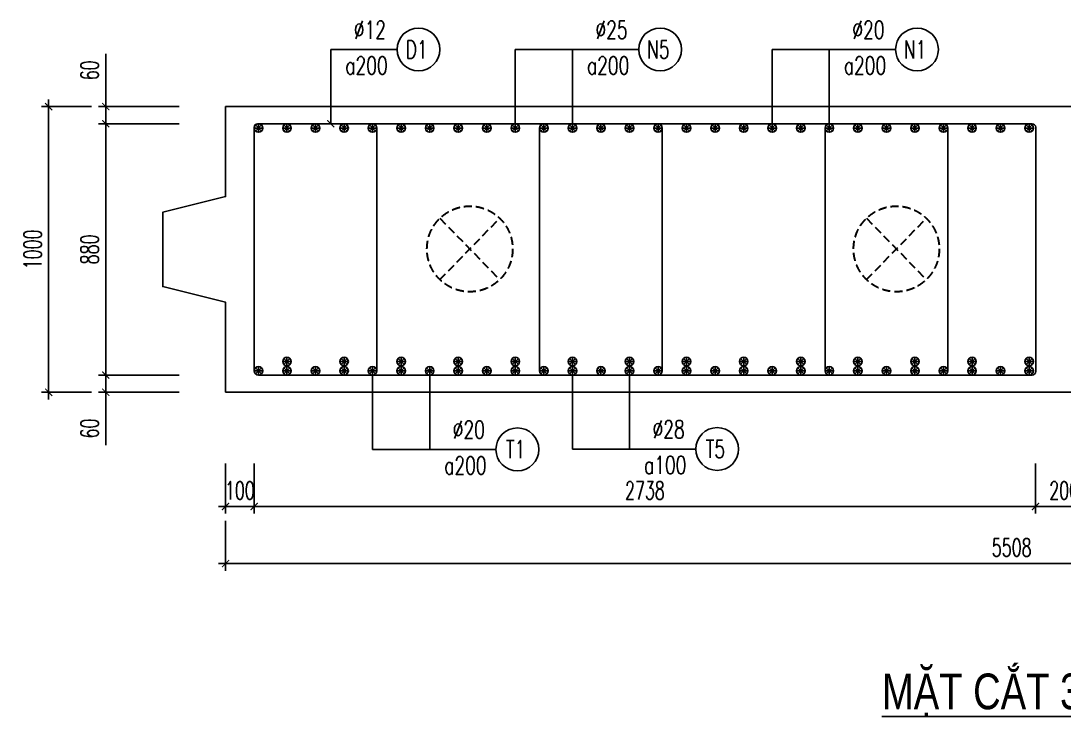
# Model space of a CAD drawing. Header units: millimetres. Extents: x -143483 to 1166745, y -1448440 to -1202244.
# Drawn here: x 269233 to 283852, y -1235911 to -1226160 of the extents above; entities that cross this region are included whole.
import ezdxf
from ezdxf.enums import TextEntityAlignment as Align

# ---------------------------------------------------------------- set-up
doc = ezdxf.new("R2010")
doc.units = ezdxf.units.MM
doc.header["$LTSCALE"] = 30
doc.header["$PDMODE"] = 3
doc.linetypes.add('DASHED', pattern=[19.05, 12.7, -6.35])
doc.layers.get('0').update_dxf_attribs({"lineweight": 9})
doc.layers.get('Defpoints').update_dxf_attribs({"lineweight": 9})
for name, color, linetype in [('ccu11-Cotthep', 9, 'Continuous'), ('ccu11-Dim', 8, 'Continuous'), ('ccu11-Text', 31, 'Continuous'), ('ccu11-Thay', 7, 'Continuous'), ('ccu11-Thep', 4, 'Continuous'), ('ccu11-Thep doc', 4, 'Continuous'), ('ccu11-Thepdai', 6, 'Continuous')]:
    doc.layers.add(name, color=color, linetype=linetype)
doc.layers.add('ccu11-Khuat', color=9, linetype='DASHED', lineweight=30)
doc.layers.add('Vicom_thep doc', color=1, linetype='Continuous', lineweight=35)
doc.styles.add('ccu11-dim', font='vnsimli.shx', dxfattribs={"width": 0.65, "bigfont": 'bigfont.shx'})
doc.styles.add('ccu11-VnAvH-B', font='VHAVANB.TTF')
doc.styles.add('ccu11-vnsimple', font='vnsimple.shx', dxfattribs={"bigfont": 'bigfont.shx'})
doc.styles.add('ccu11_simli', font='vnsimli.shx', dxfattribs={"width": 0.8})
doc.dimstyles.new('ccu11-100', dxfattribs={"dimscale": 100, "dimtxt": 2.5, "dimasz": 1, "dimexe": 1, "dimexo": 2, "dimgap": 1, "dimtad": 1, "dimdec": 0, "dimdsep": 46, "dimtxsty": 'ccu11-dim', "dimblk": 'ARCHTICK', "dimcen": -1, "dimdle": 1, "dimclrd": 256, "dimclre": 256, "dimclrt": 3, "dimadec": 0, "dimazin": 2, "dimtfac": 0.1, "dimtdec": 0, "dimtmove": 0, "dimatfit": 1, "dimldrblk": 'ARCHTICK', "dimfxl": 0, "dimtvp": 0.833333, "dimtolj": 1, "dimtzin": 12, "dimarcsym": 0})
doc.dimstyles.new('ccu11-100x4', dxfattribs={"dimscale": 100, "dimtxt": 2.5, "dimasz": 1, "dimexe": 1, "dimexo": 2, "dimgap": 1, "dimtad": 1, "dimdec": 0, "dimlfac": 0.25, "dimdsep": 46, "dimtxsty": 'ccu11-dim', "dimblk": 'ARCHTICK', "dimcen": -1, "dimdle": 1, "dimclrd": 256, "dimclre": 256, "dimclrt": 3, "dimadec": 0, "dimazin": 2, "dimtfac": 0.1, "dimtdec": 0, "dimtmove": 0, "dimatfit": 1, "dimldrblk": 'ARCHTICK', "dimfxl": 0, "dimtvp": 0.833333, "dimtolj": 1, "dimtzin": 12, "dimarcsym": 0})

# ---------------------------------------------------------------- blocks, each defined once
blk = doc.blocks.new('_ARCHTICK')
at = {"color": 0, "linetype": 'ByBlock', "const_width": 0.15}
blk.add_lwpolyline([(-0.5, -0.5), (0.5, 0.5)], dxfattribs=at)
blk = doc.blocks.new('*D2435')
at = {"layer": 'ccu11-Dim', "linetype": 'ByBlock', "lineweight": -2, "ltscale": 30, "transparency": 16777216}
for p, q in [((283452, -1232361), (283452, -1233061)), ((284252, -1232361), (284252, -1233061)), ((283352, -1232961), (284352, -1232961))]:
    blk.add_line(p, q, dxfattribs=at)
at = {"layer": 'Defpoints', "color": 0, "linetype": 'ByBlock', "ltscale": 30, "transparency": 16777216}
for p in [(283452, -1232161), (284252, -1232161), (284252, -1232961)]:
    blk.add_point(p, dxfattribs=at)
at = {"layer": 'ccu11-Dim', "linetype": 'ByBlock', "lineweight": -2, "ltscale": 30, "transparency": 16777216, "xscale": 100, "yscale": 100, "zscale": 100, "rotation": 180}
blk.add_blockref('_ARCHTICK', (283452, -1232961), dxfattribs=at)
at = {"layer": 'ccu11-Dim', "linetype": 'ByBlock', "lineweight": -2, "ltscale": 30, "transparency": 16777216, "xscale": 100, "yscale": 100, "zscale": 100}
blk.add_blockref('_ARCHTICK', (284252, -1232961), dxfattribs=at)
at = {"layer": 'ccu11-Dim', "color": 3, "linetype": 'ByBlock', "ltscale": 30, "transparency": 16777216, "insert": (283852, -1232736), "char_height": 250, "attachment_point": 5, "style": 'ccu11-dim'}
blk.add_mtext('\\A1;200', dxfattribs=at)
blk = doc.blocks.new('SHD')
at = {"layer": 'ccu11-Cotthep'}
blk.add_circle((300, 0), 300, dxfattribs=at)
at = {"layer": 'ccu11-Cotthep', "color": 31, "style": 'ccu11_simli', "width": 0.8}
blk.add_attdef('DK', text='', height=250, dxfattribs=at).set_placement((-101, 65), align=Align.BOTTOM_RIGHT)
blk.add_attdef('KH', text='', height=250, dxfattribs=at).set_placement((300, 0), align=Align.MIDDLE)
blk.add_attdef('KC', text='', height=250, dxfattribs=at).set_placement((-101, -142), align=Align.TOP_RIGHT)
blk = doc.blocks.new('ccu11_block_thep')
at = {"layer": 'ccu11-Thep', "color": 3}
for p, q in [((-0.4, 0), (0.4, 0)), ((-0.283, 0.283), (0.283, -0.283)), ((0.283, 0.283), (-0.283, -0.283)), ((0, 0.4), (0, -0.4))]:
    blk.add_line(p, q, dxfattribs=at)
at = {"layer": 'ccu11-Thep', "color": 1, "const_width": 0.0667}
blk.add_lwpolyline([(-0.4, 0, 1), (0.4, 0, 1), (-0.4, 0, 1)], format="xyb", dxfattribs=at)
at = {"layer": 'ccu11-Thep', "color": 1}
blk.add_circle((0, 0), 0.4, dxfattribs=at)
blk = doc.blocks.new('*U1415')
at = {"layer": 'Vicom_thep doc', "xscale": -150, "yscale": 150, "zscale": 150, "rotation": 180}
blk.add_blockref('ccu11_block_thep', (0, 0), dxfattribs=at)
blk = doc.blocks.new('*U1416')
at = {"layer": 'ccu11-Thep doc', "color": 0, "linetype": 'ByBlock', "lineweight": -2, "transparency": 16777216}
for p in [(0, 0), (800, 0), (1600, 0), (2400, 0), (3200, 0), (4000, 0), (4800, 0), (5600, 0), (6400, 0), (7200, 0), (8000, 0), (8800, 0), (9600, 0), (10400, 0)]:
    blk.add_blockref('*U1415', p, dxfattribs=at)
blk = doc.blocks.new('*U1399')
at = {"layer": 'Vicom_thep doc', "xscale": -150, "yscale": 150, "zscale": 150, "rotation": 180}
blk.add_blockref('ccu11_block_thep', (0, 0), dxfattribs=at)
blk = doc.blocks.new('*U1400')
at = {"layer": 'ccu11-Thep doc', "color": 0, "linetype": 'ByBlock', "lineweight": -2, "transparency": 16777216}
for p in [(0, 0), (800, 0), (1600, 0), (2400, 0), (3200, 0), (4000, 0), (4800, 0), (5600, 0), (6400, 0), (7200, 0), (8000, 0), (8800, 0), (9600, 0), (10400, 0)]:
    blk.add_blockref('*U1399', p, dxfattribs=at)
blk = doc.blocks.new('*U1475')
at = {"layer": 'Vicom_thep doc', "xscale": -150, "yscale": 150, "zscale": 150, "rotation": 180}
blk.add_blockref('ccu11_block_thep', (0, 0), dxfattribs=at)
blk = doc.blocks.new('*U1476')
at = {"layer": 'ccu11-Thep doc', "color": 0, "linetype": 'ByBlock', "lineweight": -2, "transparency": 16777216}
for p in [(0, 0), (800, 0), (1600, 0), (2400, 0), (3200, 0), (4000, 0), (4800, 0), (5600, 0), (6400, 0), (7200, 0), (8000, 0), (8800, 0), (9600, 0), (10400, 0)]:
    blk.add_blockref('*U1475', p, dxfattribs=at)
blk = doc.blocks.new('*D2469')
at = {"layer": 'ccu11-Dim', "linetype": 'ByBlock', "lineweight": -2, "ltscale": 30, "transparency": 16777216}
for p, q in [((270422, -1227361), (270422, -1226621)), ((271450, -1227361), (270322, -1227361)), ((270422, -1227601), (270422, -1227361)), ((271450, -1227601), (270322, -1227601)), ((270422, -1227601), (270422, -1227701))]:
    blk.add_line(p, q, dxfattribs=at)
at = {"layer": 'Defpoints', "color": 0, "linetype": 'ByBlock', "ltscale": 30, "transparency": 16777216}
for p in [(271650, -1227361), (270422, -1227601), (271650, -1227601)]:
    blk.add_point(p, dxfattribs=at)
at = {"layer": 'ccu11-Dim', "linetype": 'ByBlock', "lineweight": -2, "ltscale": 30, "transparency": 16777216, "xscale": 100, "yscale": 100, "zscale": 100}
for p, rotation in [((270422, -1227361), 270), ((270422, -1227601), 90)]:
    blk.add_blockref('_ARCHTICK', p, dxfattribs=dict(at, rotation=rotation))
at = {"layer": 'ccu11-Dim', "color": 3, "linetype": 'ByBlock', "ltscale": 30, "transparency": 16777216, "insert": (270197, -1226853), "char_height": 250, "attachment_point": 5, "rotation": 90, "style": 'ccu11-dim'}
blk.add_mtext('\\A1;60', dxfattribs=at)
blk = doc.blocks.new('*D2470')
at = {"layer": 'ccu11-Dim', "linetype": 'ByBlock', "lineweight": -2, "ltscale": 30, "transparency": 16777216}
for p, q in [((270422, -1227501), (270422, -1231221)), ((271450, -1227601), (270322, -1227601)), ((271450, -1231121), (270322, -1231121))]:
    blk.add_line(p, q, dxfattribs=at)
at = {"layer": 'Defpoints', "color": 0, "linetype": 'ByBlock', "ltscale": 30, "transparency": 16777216}
for p in [(271650, -1227601), (270422, -1231121), (271650, -1231121)]:
    blk.add_point(p, dxfattribs=at)
at = {"layer": 'ccu11-Dim', "linetype": 'ByBlock', "lineweight": -2, "ltscale": 30, "transparency": 16777216, "xscale": 100, "yscale": 100, "zscale": 100}
for p, rotation in [((270422, -1227601), 90), ((270422, -1231121), 270)]:
    blk.add_blockref('_ARCHTICK', p, dxfattribs=dict(at, rotation=rotation))
at = {"layer": 'ccu11-Dim', "color": 3, "linetype": 'ByBlock', "ltscale": 30, "transparency": 16777216, "insert": (270197, -1229361), "char_height": 250, "attachment_point": 5, "rotation": 90, "style": 'ccu11-dim'}
blk.add_mtext('\\A1;880', dxfattribs=at)
blk = doc.blocks.new('*D2471')
at = {"layer": 'ccu11-Dim', "linetype": 'ByBlock', "lineweight": -2, "ltscale": 30, "transparency": 16777216}
for p, q in [((270422, -1231121), (270422, -1231021)), ((271450, -1231121), (270322, -1231121)), ((270422, -1231121), (270422, -1231361)), ((271450, -1231361), (270322, -1231361)), ((270422, -1231361), (270422, -1232100))]:
    blk.add_line(p, q, dxfattribs=at)
at = {"layer": 'Defpoints', "color": 0, "linetype": 'ByBlock', "ltscale": 30, "transparency": 16777216}
for p in [(270422, -1231121), (271650, -1231121), (271650, -1231361)]:
    blk.add_point(p, dxfattribs=at)
at = {"layer": 'ccu11-Dim', "linetype": 'ByBlock', "lineweight": -2, "ltscale": 30, "transparency": 16777216, "xscale": 100, "yscale": 100, "zscale": 100}
for p, rotation in [((270422, -1231121), 270), ((270422, -1231361), 90)]:
    blk.add_blockref('_ARCHTICK', p, dxfattribs=dict(at, rotation=rotation))
at = {"layer": 'ccu11-Dim', "color": 3, "linetype": 'ByBlock', "ltscale": 30, "transparency": 16777216, "insert": (270197, -1231869), "char_height": 250, "attachment_point": 5, "rotation": 90, "style": 'ccu11-dim'}
blk.add_mtext('\\A1;60', dxfattribs=at)
blk = doc.blocks.new('*D2472')
at = {"layer": 'ccu11-Dim', "linetype": 'ByBlock', "lineweight": -2, "ltscale": 30, "transparency": 16777216}
for p, q in [((269622, -1227261), (269622, -1231461)), ((270222, -1227361), (269522, -1227361)), ((270222, -1231361), (269522, -1231361))]:
    blk.add_line(p, q, dxfattribs=at)
at = {"layer": 'Defpoints', "color": 0, "linetype": 'ByBlock', "ltscale": 30, "transparency": 16777216}
for p in [(270422, -1227361), (269622, -1231361), (270422, -1231361)]:
    blk.add_point(p, dxfattribs=at)
at = {"layer": 'ccu11-Dim', "linetype": 'ByBlock', "lineweight": -2, "ltscale": 30, "transparency": 16777216, "xscale": 100, "yscale": 100, "zscale": 100}
for p, rotation in [((269622, -1227361), 90), ((269622, -1231361), 270)]:
    blk.add_blockref('_ARCHTICK', p, dxfattribs=dict(at, rotation=rotation))
at = {"layer": 'ccu11-Dim', "color": 3, "linetype": 'ByBlock', "ltscale": 30, "transparency": 16777216, "insert": (269397, -1229361), "char_height": 250, "attachment_point": 5, "rotation": 90, "style": 'ccu11-dim'}
blk.add_mtext('\\A1;1000', dxfattribs=at)
blk = doc.blocks.new('MCT')
at = {"ltscale": 0.005}
for p, q in [((-0.49, 0), (0.49, 0)), ((0.35, -0.35), (-0.35, 0.35)), ((-0.35, -0.35), (0.35, 0.35)), ((0, -0.49), (0, 0.49))]:
    blk.add_line(p, q, dxfattribs=at)
blk.add_circle((0, 0), 0.492, dxfattribs=at)
blk = doc.blocks.new('*U2066')
at = {"layer": 'ccu11-Thep doc', "xscale": -121.9200000001001, "yscale": 121.9200000001001, "zscale": 121.92, "rotation": 270}
blk.add_blockref('MCT', (0, 0), dxfattribs=at)
blk = doc.blocks.new('*U2067')
at = {"layer": 'ccu11-Thep doc', "color": 0, "linetype": 'ByBlock', "lineweight": -2, "transparency": 16777216}
for p in [(0, 0), (800, 0), (1600, 0), (2400, 0), (3200, 0), (4000, 0), (4800, 0), (5600, 0), (6400, 0), (7200, 0), (8000, 0), (8800, 0), (9600, 0), (10400, 0)]:
    blk.add_blockref('*U2066', p, dxfattribs=at)
blk = doc.blocks.new('*U2068')
at = {"layer": 'ccu11-Thep doc', "xscale": -121.9200000001001, "yscale": 121.9200000001001, "zscale": 121.92, "rotation": 270}
blk.add_blockref('MCT', (0, 0), dxfattribs=at)
blk = doc.blocks.new('*U2069')
at = {"layer": 'ccu11-Thep doc', "color": 0, "linetype": 'ByBlock', "lineweight": -2, "transparency": 16777216}
for p in [(0, 0), (800, 0), (1600, 0), (2400, 0), (3200, 0), (4000, 0), (4800, 0), (5600, 0), (6400, 0), (7200, 0), (8000, 0), (8800, 0), (9600, 0), (10400, 0)]:
    blk.add_blockref('*U2068', p, dxfattribs=at)
blk = doc.blocks.new('*D2485')
at = {"layer": 'ccu11-Dim', "linetype": 'ByBlock', "lineweight": -2, "ltscale": 30, "transparency": 16777216}
for p, q in [((272101, -1233161), (272101, -1233861)), ((294133, -1233161), (294133, -1233861)), ((272001, -1233761), (294233, -1233761))]:
    blk.add_line(p, q, dxfattribs=at)
at = {"layer": 'Defpoints', "color": 0, "linetype": 'ByBlock', "ltscale": 30, "transparency": 16777216}
for p in [(272101, -1232961), (294133, -1232961), (294133, -1233761)]:
    blk.add_point(p, dxfattribs=at)
at = {"layer": 'ccu11-Dim', "linetype": 'ByBlock', "lineweight": -2, "ltscale": 30, "transparency": 16777216, "xscale": 100, "yscale": 100, "zscale": 100, "rotation": 180}
blk.add_blockref('_ARCHTICK', (272101, -1233761), dxfattribs=at)
at = {"layer": 'ccu11-Dim', "linetype": 'ByBlock', "lineweight": -2, "ltscale": 30, "transparency": 16777216, "xscale": 100, "yscale": 100, "zscale": 100}
blk.add_blockref('_ARCHTICK', (294133, -1233761), dxfattribs=at)
at = {"layer": 'ccu11-Dim', "color": 3, "linetype": 'ByBlock', "ltscale": 30, "transparency": 16777216, "insert": (283117, -1233536), "char_height": 250, "attachment_point": 5, "style": 'ccu11-dim'}
blk.add_mtext('\\A1;5508', dxfattribs=at)
blk = doc.blocks.new('*D2486')
at = {"layer": 'ccu11-Dim', "linetype": 'ByBlock', "lineweight": -2, "ltscale": 30, "transparency": 16777216}
for p, q in [((272501, -1232361), (272501, -1233061)), ((283452, -1232361), (283452, -1233061)), ((272401, -1232961), (283552, -1232961))]:
    blk.add_line(p, q, dxfattribs=at)
at = {"layer": 'Defpoints', "color": 0, "linetype": 'ByBlock', "ltscale": 30, "transparency": 16777216}
for p in [(272501, -1232161), (283452, -1232161), (283452, -1232961)]:
    blk.add_point(p, dxfattribs=at)
at = {"layer": 'ccu11-Dim', "linetype": 'ByBlock', "lineweight": -2, "ltscale": 30, "transparency": 16777216, "xscale": 100, "yscale": 100, "zscale": 100, "rotation": 180}
blk.add_blockref('_ARCHTICK', (272501, -1232961), dxfattribs=at)
at = {"layer": 'ccu11-Dim', "linetype": 'ByBlock', "lineweight": -2, "ltscale": 30, "transparency": 16777216, "xscale": 100, "yscale": 100, "zscale": 100}
blk.add_blockref('_ARCHTICK', (283452, -1232961), dxfattribs=at)
at = {"layer": 'ccu11-Dim', "color": 3, "linetype": 'ByBlock', "ltscale": 30, "transparency": 16777216, "insert": (277977, -1232736), "char_height": 250, "attachment_point": 5, "style": 'ccu11-dim'}
blk.add_mtext('\\A1;2738', dxfattribs=at)
blk = doc.blocks.new('*D2487')
at = {"layer": 'ccu11-Dim', "linetype": 'ByBlock', "lineweight": -2, "ltscale": 30, "transparency": 16777216}
for p, q in [((272101, -1232361), (272101, -1233061)), ((272501, -1232361), (272501, -1233061)), ((272101, -1232961), (272001, -1232961)), ((272501, -1232961), (272101, -1232961)), ((272501, -1232961), (272601, -1232961))]:
    blk.add_line(p, q, dxfattribs=at)
at = {"layer": 'Defpoints', "color": 0, "linetype": 'ByBlock', "ltscale": 30, "transparency": 16777216}
for p in [(272101, -1232161), (272501, -1232161), (272101, -1232961)]:
    blk.add_point(p, dxfattribs=at)
at = {"layer": 'ccu11-Dim', "linetype": 'ByBlock', "lineweight": -2, "ltscale": 30, "transparency": 16777216, "xscale": 100, "yscale": 100, "zscale": 100}
blk.add_blockref('_ARCHTICK', (272101, -1232961), dxfattribs=at)
at = {"layer": 'ccu11-Dim', "linetype": 'ByBlock', "lineweight": -2, "ltscale": 30, "transparency": 16777216, "xscale": 100, "yscale": 100, "zscale": 100, "rotation": 180}
blk.add_blockref('_ARCHTICK', (272501, -1232961), dxfattribs=at)
at = {"layer": 'ccu11-Dim', "color": 3, "linetype": 'ByBlock', "ltscale": 30, "transparency": 16777216, "insert": (272301, -1232736), "char_height": 250, "attachment_point": 5, "style": 'ccu11-dim'}
blk.add_mtext('\\A1;100', dxfattribs=at)

msp = doc.modelspace()

# ---------------------------------------------------------------- linework, layer by layer
at = {"layer": 'ccu11-Khuat', "ltscale": 0.3}
for p, q in [((275104.44, -1228924.97), (275942.67, -1229783.68)), ((275104.44, -1229783.68), (275942.67, -1228924.97)), ((281082.34, -1228924.97), (281920.57, -1229783.68)), ((281082.34, -1229783.68), (281920.57, -1228924.97))]:
    msp.add_line(p, q, dxfattribs=at)
for centre in [(275523.55, -1229354.32), (281501.46, -1229354.32)]:
    msp.add_circle(centre, 600, dxfattribs=at)
at = {"layer": 'ccu11-Thay'}
msp.add_lwpolyline([(272101.34, -1231360.69), (294133.34, -1231360.69), (294133.34, -1230100.69), (293253.57, -1229880.69), (293253.57, -1228840.69), (294133.34, -1228620.69), (294133.34, -1227360.69), (272101.34, -1227360.69), (272101.34, -1228620.69), (271221.57, -1228840.69), (271221.57, -1229880.69), (272101.34, -1230100.69)], close=True, dxfattribs=at)
at = {"layer": 'ccu11-Thepdai'}
for points in [[(272981.34, -1227600.69), (272561.34, -1227600.69, 0.41421356), (272501.34, -1227660.69), (272501.34, -1231060.69, 0.41421356), (272561.34, -1231120.69), (272981.34, -1231120.69)], [(283403.34, -1231120.69), (272561.34, -1231120.69, -0.41421356), (272501.34, -1231060.69), (272501.34, -1227650.69, -0.41421356), (272551.34, -1227600.69), (283403.34, -1227600.69, -0.41421356), (283453.34, -1227650.69), (283453.34, -1231070.69, -0.41421356), (283403.34, -1231120.69)], [(273741.34, -1227600.69), (274161.34, -1227600.69, -0.41421356), (274221.34, -1227660.69), (274221.34, -1231060.69, -0.41421356), (274161.34, -1231120.69), (273741.34, -1231120.69)], [(276981.34, -1227600.69), (276561.34, -1227600.69, 0.41421356), (276501.34, -1227660.69), (276501.34, -1231060.69, 0.41421356), (276561.34, -1231120.69), (276981.34, -1231120.69)], [(277741.34, -1227600.69), (278161.34, -1227600.69, -0.41421356), (278221.34, -1227660.69), (278221.34, -1231060.69, -0.41421356), (278161.34, -1231120.69), (277741.34, -1231120.69)], [(280981.34, -1227600.69), (280561.34, -1227600.69, 0.41421356), (280501.34, -1227660.69), (280501.34, -1231060.69, 0.41421356), (280561.34, -1231120.69), (280981.34, -1231120.69)], [(281741.34, -1227600.69), (282161.34, -1227600.69, -0.41421356), (282221.34, -1227660.69), (282221.34, -1231060.69, -0.41421356), (282161.34, -1231120.69), (281741.34, -1231120.69)]]:
    msp.add_lwpolyline(points, format="xyb", dxfattribs=at)

# ---------------------------------------------------------------- block references
at = {"layer": 'ccu11-Cotthep'}
ref = msp.add_blockref('SHD', (274504.02, -1226560.33), dxfattribs=at)
ref.add_attrib('KH', 'D1', dxfattribs={"color": 31, "height": 250, "style": 'ccu11-vnsimple', "width": 0.7}).set_placement((274779.02, -1226560.33), align=Align.MIDDLE_CENTER)
ref.add_attrib('KC', 'a200', dxfattribs={"color": 31, "height": 250, "style": 'ccu11-vnsimple', "width": 0.7}).set_placement((274075.44, -1226660.33), align=Align.TOP_CENTER)
ref.add_attrib('DK', '`12', dxfattribs={"color": 31, "height": 250, "style": 'ccu11-vnsimple', "width": 0.7}).set_placement((274123.24, -1226485.33), align=Align.BOTTOM_CENTER)
ref = msp.add_blockref('SHD', (277890.34, -1226560.33), dxfattribs=at)
ref.add_attrib('KH', 'N5', dxfattribs={"color": 31, "height": 250, "style": 'ccu11-vnsimple', "width": 0.7}).set_placement((278165.34, -1226560.33), align=Align.MIDDLE_CENTER)
ref.add_attrib('KC', 'a200', dxfattribs={"color": 31, "height": 250, "style": 'ccu11-vnsimple', "width": 0.7}).set_placement((277461.76, -1226660.33), align=Align.TOP_CENTER)
ref.add_attrib('DK', '`25', dxfattribs={"color": 31, "height": 250, "style": 'ccu11-vnsimple', "width": 0.7}).set_placement((277509.56, -1226485.33), align=Align.BOTTOM_CENTER)
ref = msp.add_blockref('SHD', (281490.34, -1226560.33), dxfattribs=at)
ref.add_attrib('KH', 'N1', dxfattribs={"color": 31, "height": 250, "style": 'ccu11-vnsimple', "width": 0.7}).set_placement((281765.34, -1226560.33), align=Align.MIDDLE_CENTER)
ref.add_attrib('KC', 'a200', dxfattribs={"color": 31, "height": 250, "style": 'ccu11-vnsimple', "width": 0.7}).set_placement((281061.76, -1226660.33), align=Align.TOP_CENTER)
ref.add_attrib('DK', '`20', dxfattribs={"color": 31, "height": 250, "style": 'ccu11-vnsimple', "width": 0.7}).set_placement((281109.56, -1226485.33), align=Align.BOTTOM_CENTER)
ref = msp.add_blockref('SHD', (275890.34, -1232161.04), dxfattribs=at)
ref.add_attrib('KH', 'T1', dxfattribs={"color": 31, "height": 250, "style": 'ccu11-vnsimple', "width": 0.7}).set_placement((276165.34, -1232161.04), align=Align.MIDDLE_CENTER)
ref.add_attrib('KC', 'a200', dxfattribs={"color": 31, "height": 250, "style": 'ccu11-vnsimple', "width": 0.7}).set_placement((275461.76, -1232261.04), align=Align.TOP_CENTER)
ref.add_attrib('DK', '`20', dxfattribs={"color": 31, "height": 250, "style": 'ccu11-vnsimple', "width": 0.7}).set_placement((275509.56, -1232086.04), align=Align.BOTTOM_CENTER)
ref = msp.add_blockref('SHD', (278690.34, -1232156.04), dxfattribs=at)
ref.add_attrib('KH', 'T5', dxfattribs={"color": 31, "height": 250, "style": 'ccu11-vnsimple', "width": 0.7}).set_placement((278965.34, -1232156.04), align=Align.MIDDLE_CENTER)
ref.add_attrib('KC', 'a100', dxfattribs={"color": 31, "height": 250, "style": 'ccu11-vnsimple', "width": 0.7}).set_placement((278261.76, -1232256.04), align=Align.TOP_CENTER)
ref.add_attrib('DK', '`28', dxfattribs={"color": 31, "height": 250, "style": 'ccu11-vnsimple', "width": 0.7}).set_placement((278309.56, -1232081.04), align=Align.BOTTOM_CENTER)
at = {"layer": 'ccu11-Thep doc'}
for name, p in [('*U2067', (272561.34, -1227660.69)), ('*U1416', (272961.34, -1227660.69)), ('*U1476', (272961.34, -1230930.58)), ('*U1400', (272961.34, -1231060.69))]:
    msp.add_blockref(name, p, dxfattribs=at)
at = {"layer": 'ccu11-Thep doc', "xscale": -1, "rotation": 180}
msp.add_blockref('*U2069', (272561.34, -1231060.69), dxfattribs=at)

# ---------------------------------------------------------------- texts
at = {"layer": 'ccu11-Text', "color": 3, "style": 'ccu11-VnAvH-B', "width": 0.8}
msp.add_text('%%UmÆt c¾t 3-3', height=500, dxfattribs=at).set_placement((282933.34, -1235800.49), align=Align.CENTER)

# ---------------------------------------------------------------- dimensions: what is measured, and where the dimension line sits
at = {"layer": 'ccu11-Dim', "linetype": 'ByBlock', "ltscale": 30}
for base, p1, p2, angle, picture, middle in [((270421.57, -1227600.69), (271649.97, -1227360.69), (271649.97, -1227600.69), 90, '*D2469', (270421.57, -1226852.7)), ((270421.57, -1231120.69), (271649.97, -1231360.69), (271649.97, -1231120.69), 270, '*D2471', (270421.57, -1231868.67))]:
    dim = msp.add_linear_dim(base=base, p1=p1, p2=p2, angle=angle, dimstyle='ccu11-100x4', dxfattribs=at)
    dim.commit()
    dim.dimension.update_dxf_attribs({"geometry": picture, "text_midpoint": middle, "dimtype": 160})
dim = msp.add_linear_dim(base=(269621.57, -1231360.69), p1=(270421.57, -1227360.69), p2=(270421.57, -1231360.69), angle=90, dimstyle='ccu11-100x4', dxfattribs=at)
dim.commit()
dim.dimension.update_dxf_attribs({"geometry": '*D2472', "text_midpoint": (269396.57, -1229360.69)})
dim = msp.add_linear_dim(base=(270421.57, -1231120.69), p1=(271649.97, -1227600.69), p2=(271649.97, -1231120.69), angle=90, dimstyle='ccu11-100x4', override={"dimtmove": 1}, dxfattribs=at)
dim.commit()
dim.dimension.update_dxf_attribs({"geometry": '*D2470', "text_midpoint": (270196.57, -1229360.69)})
dim = msp.add_linear_dim(base=(272101.34, -1232961.04), p1=(272501.34, -1232161.05), p2=(272101.34, -1232161.05), dimstyle='ccu11-100x4', override={"dimtix": 1}, dxfattribs=at)
dim.commit()
dim.dimension.update_dxf_attribs({"geometry": '*D2487', "text_midpoint": (272301.34, -1232736.04)})
for base, p1, p2, picture, middle in [((283451.84, -1232961.04), (272501.34, -1232161.05), (283451.84, -1232161.05), '*D2486', (277976.59, -1232736.04)), ((284251.84, -1232961.04), (283451.84, -1232161.05), (284251.84, -1232161.05), '*D2435', (283851.84, -1232736.04)), ((294133.34, -1233761.04), (272101.34, -1232961.04), (294133.34, -1232961.04), '*D2485', (283117.34, -1233536.04))]:
    dim = msp.add_linear_dim(base=base, p1=p1, p2=p2, dimstyle='ccu11-100x4', dxfattribs=at)
    dim.commit()
    dim.dimension.update_dxf_attribs({"geometry": picture, "text_midpoint": middle})

# ---------------------------------------------------------------- leaders
at = {"layer": 'ccu11-Cotthep', "linetype": 'ByBlock', "ltscale": 30}
msp.add_leader([(273575.02, -1227600.69), (273575.02, -1226560.33), (274504.02, -1226560.33)], dimstyle='ccu11-100x4', dxfattribs=at)
at = {"layer": 'ccu11-Cotthep'}
for points in [[(276161.34, -1227660.69), (276161.34, -1226560.33), (277890.34, -1226560.33)], [(276961.34, -1227660.69), (276961.34, -1226560.33), (277890.34, -1226560.33)], [(279761.34, -1227660.69), (279761.34, -1226560.33), (281490.34, -1226560.33)], [(280561.34, -1227660.69), (280561.34, -1226560.33), (281490.34, -1226560.33)], [(274161.34, -1231060.69), (274161.34, -1232161.04), (275890.34, -1232161.04)], [(274961.34, -1231060.69), (274961.34, -1232161.04), (275890.34, -1232161.04)], [(276961.34, -1231055.69), (276961.34, -1232156.04), (278690.34, -1232156.04)], [(277761.34, -1231055.69), (277761.34, -1232156.04), (278690.34, -1232156.04)]]:
    msp.add_leader(points, dimstyle='ccu11-100', override={"dimasz": 1.5, "dimgap": 1, "dimtad": 0, "dimldrblk": 'None', "dimfxl": 3, "dimfxlon": 1, "dimtfill": 1, "dimarcsym": 1}, dxfattribs=at)

doc.saveas('drawing.dxf')
